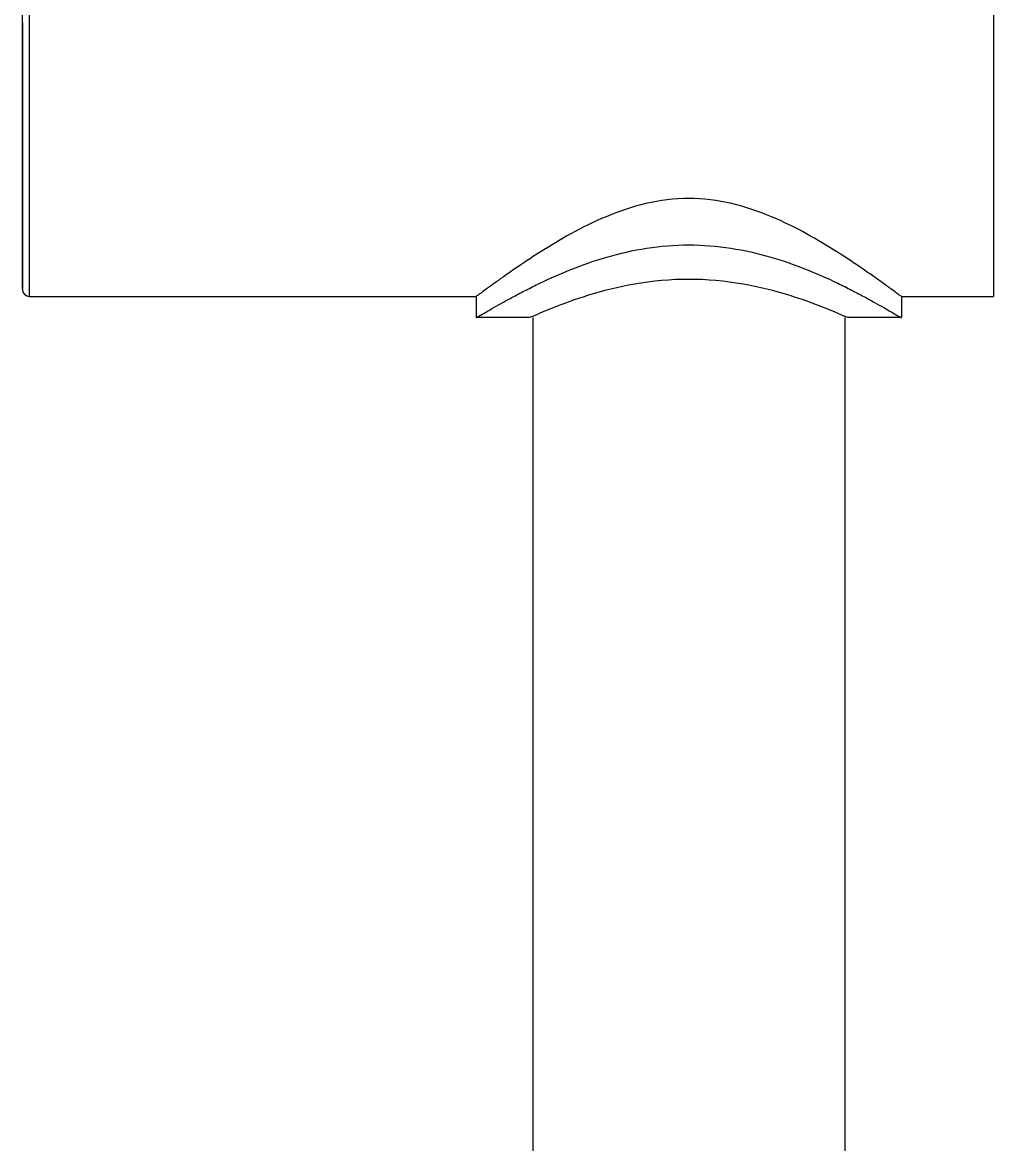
# Model space of a CAD drawing. Header units: millimetres. Extents: x 5438 to 6032, y -2661 to -1821.
# Drawn here: x 5611.39 to 5628.51, y -2240.61 to -2220.83 of the extents above; entities that cross this region are included whole.
import ezdxf

# ---------------------------------------------------------------- set-up
doc = ezdxf.new("R2010")
doc.units = ezdxf.units.MM
doc.header["$LTSCALE"] = 0.1
doc.layers.get('0').update_dxf_attribs({"lineweight": 15})
doc.layers.add('DIM', color=3, linetype='Continuous', lineweight=9)
doc.styles.get("Standard").update_dxf_attribs({"font": 'arial.ttf'})
doc.dimstyles.new('ISO-25', dxfattribs={"dimtxt": 2.5, "dimasz": 2.5, "dimexe": 1.25, "dimexo": 0.625, "dimtad": 1, "dimlfac": 5, "dimtxsty": 'Standard', "dimcen": 2.5, "dimadec": 0, "dimazin": 0, "dimtfac": 1, "dimtmove": 0, "dimatfit": 3, "dimfxl": 0, "dimarcsym": 0})

# ---------------------------------------------------------------- blocks, each defined once
blk = doc.blocks.new('*D122')
at = {"layer": 'Defpoints', "color": 0}
for p in [(5623.138, -2068.044), (5711.58, -2580.443), (5737.212, -2580.443)]:
    blk.add_point(p, dxfattribs=at)
at = {"layer": 'DIM', "color": 0, "lineweight": -2}
for p, q in [((5623.763, -2068.044), (5738.462, -2068.044)), ((5737.212, -2072.044), (5737.212, -2576.443)), ((5712.205, -2580.443), (5738.462, -2580.443))]:
    blk.add_line(p, q, dxfattribs=at)
at = {"layer": 'DIM', "color": 0}
for points in [[(5736.545, -2072.044), (5737.879, -2072.044), (5737.212, -2068.044)], [(5736.545, -2576.443), (5737.879, -2576.443), (5737.212, -2580.443)]]:
    blk.add_solid(points, dxfattribs=at)
at = {"layer": 'DIM', "color": 0, "insert": (5733.965, -2324.243), "char_height": 4, "attachment_point": 5, "rotation": 90}
blk.add_mtext('(2280)', dxfattribs=at)

msp = doc.modelspace()

# ---------------------------------------------------------------- linework, layer by layer
at = {"color": 7, "linetype": 'Continuous'}
for p, q in [((5611.3878, -2225.5342), (5611.3878, -2216.034)), ((5611.5128, -2225.659), (5611.5128, -2215.9092)), ((5628.5128, -2215.9092), (5628.5128, -2225.659)), ((5611.3878, -2220.8255), (5611.3877, -2225.5175)), ((5611.5128, -2225.659), (5619.3878, -2225.659)), ((5619.3878, -2225.6588), (5619.3878, -2226.0338)), ((5626.8878, -2225.6588), (5626.8878, -2226.0338)), ((5626.8878, -2225.659), (5628.5128, -2225.659)), ((5619.3878, -2226.0338), (5619.3881, -2226.0341)), ((5620.3289, -2226.034), (5619.391, -2226.034)), ((5620.381, -2226.0125), (5620.3258, -2226.034)), ((5620.3878, -2226.034), (5620.3878, -2337.5433)), ((5625.8878, -2226.034), (5625.8878, -2337.5428)), ((5625.9498, -2226.034), (5625.8946, -2226.0125)), ((5626.8846, -2226.034), (5625.9467, -2226.034)), ((5626.8874, -2226.0341), (5626.8878, -2226.0338))]:
    msp.add_line(p, q, dxfattribs=at)
msp.add_arc((5611.5127, -2225.534), 0.125, 180.07885, 269.99881, dxfattribs=at)
for points, knots in [([(5623.1378, -2223.9316), (5622.8833, -2223.9316), (5622.3821, -2223.9969), (5621.6879, -2224.2326), (5621.0721, -2224.5376), (5620.5385, -2224.8592), (5620.1469, -2225.1196), (5619.8788, -2225.3074), (5619.7165, -2225.4239), (5619.5848, -2225.5192), (5619.4956, -2225.5844), (5619.4416, -2225.6226), (5619.4154, -2225.6423), (5619.3984, -2225.6519), (5619.3907, -2225.659), (5619.388, -2225.659)], [0, 0, 0, 0, 0.1819967, 0.3575725, 0.5223524, 0.6725367, 0.8029241, 0.8586274, 0.9066291, 0.9457691, 0.9749509, 0.985511, 0.9932505, 0.9980925, 1, 1, 1, 1]), ([(5626.8876, -2225.659), (5626.8849, -2225.659), (5626.8772, -2225.6519), (5626.8603, -2225.6423), (5626.834, -2225.6226), (5626.78, -2225.5844), (5626.6909, -2225.5192), (5626.5591, -2225.424), (5626.3969, -2225.3074), (5626.1288, -2225.1197), (5625.7372, -2224.8593), (5625.2036, -2224.5376), (5624.5878, -2224.2327), (5623.8935, -2223.9969), (5623.3923, -2223.9316), (5623.1378, -2223.9316)], [0, 0, 0, 0, 0.0019047, 0.006744, 0.0144815, 0.0250389, 0.0542154, 0.0933481, 0.1413484, 0.1970463, 0.3274324, 0.4776166, 0.6424002, 0.8179848, 1, 1, 1, 1]), ([(5619.3882, -2226.034), (5619.3908, -2226.034), (5619.3987, -2226.0287), (5619.4153, -2226.021), (5619.4411, -2226.0058), (5619.4937, -2225.976), (5619.5808, -2225.9253), (5619.7099, -2225.851), (5619.87, -2225.7599), (5620.0591, -2225.6562), (5620.275, -2225.543), (5620.6082, -2225.3776), (5621.0775, -2225.1682), (5621.7045, -2224.9485), (5622.4, -2224.7905), (5622.889, -2224.7504), (5623.1378, -2224.7504)], [0, 0, 0, 0, 0.0019641, 0.0066639, 0.0140758, 0.0241413, 0.0519409, 0.0893772, 0.1356092, 0.1896706, 0.2506914, 0.3178844, 0.4679269, 0.634761, 0.8139145, 1, 1, 1, 1]), ([(5623.1378, -2224.7504), (5623.3866, -2224.7504), (5623.8757, -2224.7898), (5624.5712, -2224.9483), (5625.198, -2225.1683), (5625.6674, -2225.3777), (5626.0006, -2225.5433), (5626.2165, -2225.6566), (5626.4056, -2225.7602), (5626.5657, -2225.8511), (5626.6949, -2225.9252), (5626.782, -2225.9759), (5626.8345, -2226.0057), (5626.8603, -2226.021), (5626.8769, -2226.0287), (5626.8848, -2226.034), (5626.8874, -2226.034)], [0, 0, 0, 0, 0.1860844, 0.3652416, 0.5320889, 0.6821428, 0.7493465, 0.8103743, 0.8644294, 0.9106403, 0.9480591, 0.9758567, 0.9859254, 0.9933396, 0.9980386, 1, 1, 1, 1]), ([(5623.1378, -2225.3584), (5622.8177, -2225.3584), (5622.2118, -2225.4133), (5621.4101, -2225.6145), (5620.816, -2225.8281), (5620.4975, -2225.9639), (5620.381, -2226.0125)], [0, 0, 0, 0, 0.3366874, 0.635926, 0.8671936, 1, 1, 1, 1]), ([(5625.8946, -2226.0125), (5625.7781, -2225.9639), (5625.4596, -2225.8281), (5624.8655, -2225.6145), (5624.0638, -2225.4133), (5623.4579, -2225.3584), (5623.1378, -2225.3584)], [0, 0, 0, 0, 0.1328037, 0.364067, 0.6633033, 1, 1, 1, 1])]:
    msp.add_open_spline(points, degree=3, knots=knots, dxfattribs=at)

# ---------------------------------------------------------------- dimensions: what is measured, and where the dimension line sits
at = {"layer": 'DIM'}
dim = msp.add_linear_dim(base=(5737.2119, -2580.4433), p1=(5623.1378, -2068.0436), p2=(5711.5796, -2580.4433), angle=90, text='(2280)', dimstyle='ISO-25', override={"dimtxt": 4, "dimasz": 4, "dimlfac": 4, "dimadec": 1, "dimfxl": 1.25}, dxfattribs=at)
dim.commit()
dim.dimension.update_dxf_attribs({"geometry": '*D122', "text_midpoint": (5733.9648, -2324.2434)})

doc.saveas('drawing.dxf')
